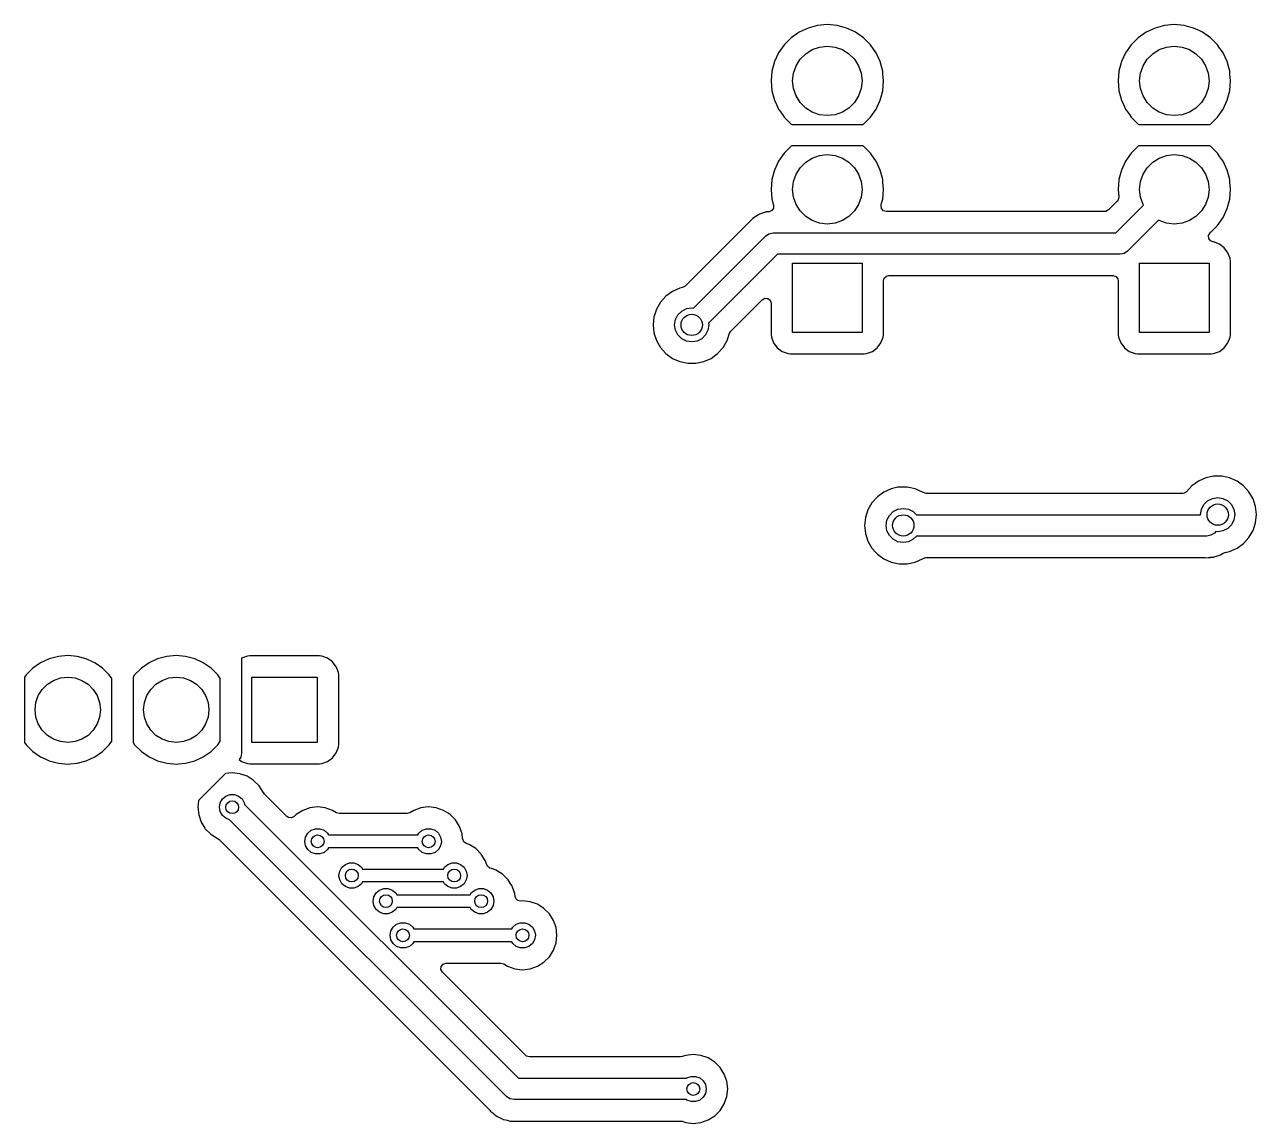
# Model space of a CAD drawing. Extents: x 3.96 to 7.44, y -5.28 to -1.66.
# Drawn here: x 5.73 to 6.866, y -4.551 to -3.538 of the extents above; entities that cross this region are included whole.
import ezdxf

# ---------------------------------------------------------------- set-up
doc = ezdxf.new("R2010")
doc.units = 0
doc.header["$MEASUREMENT"] = 0
doc.layers.add('BLACK', color=7, linetype='CONTINUOUS')

msp = doc.modelspace()

# ---------------------------------------------------------------- linework, layer by layer
at = {"layer": 'BLACK', "linetype": 'CONTINUOUS'}
for p, q in [((6.45225, -3.54123), (6.44405, -3.54505)), ((6.46099, -3.53889), (6.45225, -3.54123)), ((6.45225, -3.54123), (6.45225, -3.54123)), ((6.47, -3.5381), (6.46099, -3.53889)), ((6.46099, -3.53889), (6.46099, -3.53889)), ((6.47901, -3.53889), (6.47, -3.5381)), ((6.47, -3.5381), (6.47, -3.5381)), ((6.48775, -3.54123), (6.47901, -3.53889)), ((6.47901, -3.53889), (6.47901, -3.53889)), ((6.47901, -3.53889), (6.47901, -3.53889)), ((6.47901, -3.53889), (6.47901, -3.53889)), ((6.47901, -3.53889), (6.47901, -3.53889)), ((6.49342, -3.54387), (6.48775, -3.54123)), ((6.48775, -3.54123), (6.48775, -3.54123)), ((6.48775, -3.54123), (6.48775, -3.54123)), ((6.77225, -3.54123), (6.76405, -3.54505)), ((6.78099, -3.53889), (6.77225, -3.54123)), ((6.77225, -3.54123), (6.77225, -3.54123)), ((6.79, -3.5381), (6.78099, -3.53889)), ((6.78099, -3.53889), (6.78099, -3.53889)), ((6.79901, -3.53889), (6.79, -3.5381)), ((6.79, -3.5381), (6.79, -3.5381)), ((6.80775, -3.54123), (6.79901, -3.53889)), ((6.79901, -3.53889), (6.79901, -3.53889)), ((6.79901, -3.53889), (6.79901, -3.53889)), ((6.79901, -3.53889), (6.79901, -3.53889)), ((6.79901, -3.53889), (6.79901, -3.53889)), ((6.81342, -3.54387), (6.80775, -3.54123)), ((6.80775, -3.54123), (6.80775, -3.54123)), ((6.80775, -3.54123), (6.80775, -3.54123)), ((6.43664, -3.55024), (6.43024, -3.55664)), ((6.44405, -3.54505), (6.43664, -3.55024)), ((6.43664, -3.55024), (6.43664, -3.55024)), ((6.44405, -3.54505), (6.44405, -3.54505)), ((6.49595, -3.54505), (6.49342, -3.54387)), ((6.50336, -3.55024), (6.49595, -3.54505)), ((6.49595, -3.54505), (6.49595, -3.54505)), ((6.50976, -3.55664), (6.50336, -3.55024)), ((6.75664, -3.55024), (6.75024, -3.55664)), ((6.76405, -3.54505), (6.75664, -3.55024)), ((6.75664, -3.55024), (6.75664, -3.55024)), ((6.76405, -3.54505), (6.76405, -3.54505)), ((6.81595, -3.54505), (6.81342, -3.54387)), ((6.82336, -3.55024), (6.81595, -3.54505)), ((6.81595, -3.54505), (6.81595, -3.54505)), ((6.82976, -3.55664), (6.82336, -3.55024)), ((6.42505, -3.56405), (6.42123, -3.57225)), ((6.43024, -3.55664), (6.42505, -3.56405)), ((6.42505, -3.56405), (6.42505, -3.56405)), ((6.43024, -3.55664), (6.43024, -3.55664)), ((6.44498, -3.57005), (6.45005, -3.56498)), ((6.45005, -3.56498), (6.45612, -3.56117)), ((6.45612, -3.56117), (6.46288, -3.5588)), ((6.46288, -3.5588), (6.47, -3.558)), ((6.47, -3.558), (6.47712, -3.5588)), ((6.47712, -3.5588), (6.48388, -3.56117)), ((6.48388, -3.56117), (6.48995, -3.56498)), ((6.48995, -3.56498), (6.49502, -3.57005)), ((6.51263, -3.56073), (6.50976, -3.55664)), ((6.50976, -3.55664), (6.50976, -3.55664)), ((6.51495, -3.56405), (6.51263, -3.56073)), ((6.51877, -3.57225), (6.51495, -3.56405)), ((6.74505, -3.56405), (6.74123, -3.57225)), ((6.75024, -3.55664), (6.74505, -3.56405)), ((6.74505, -3.56405), (6.74505, -3.56405)), ((6.75024, -3.55664), (6.75024, -3.55664)), ((6.76498, -3.57005), (6.77005, -3.56498)), ((6.77005, -3.56498), (6.77612, -3.56117)), ((6.77612, -3.56117), (6.78288, -3.5588)), ((6.78288, -3.5588), (6.79, -3.558)), ((6.79, -3.558), (6.79712, -3.5588)), ((6.79712, -3.5588), (6.80388, -3.56117)), ((6.80388, -3.56117), (6.80995, -3.56498)), ((6.80995, -3.56498), (6.81502, -3.57005)), ((6.83211, -3.56), (6.82976, -3.55664)), ((6.82976, -3.55664), (6.82976, -3.55664)), ((6.83263, -3.56073), (6.83211, -3.56)), ((6.83495, -3.56405), (6.83263, -3.56073)), ((6.83877, -3.57225), (6.83495, -3.56405)), ((6.42123, -3.57225), (6.41889, -3.58099)), ((6.42123, -3.57225), (6.42123, -3.57225)), ((6.4388, -3.58288), (6.44117, -3.57612)), ((6.44117, -3.57612), (6.44498, -3.57005)), ((6.49502, -3.57005), (6.49883, -3.57612)), ((6.49883, -3.57612), (6.5012, -3.58288)), ((6.52111, -3.58099), (6.51877, -3.57225)), ((6.74123, -3.57225), (6.73889, -3.58099)), ((6.74123, -3.57225), (6.74123, -3.57225)), ((6.7588, -3.58288), (6.76117, -3.57612)), ((6.76117, -3.57612), (6.76498, -3.57005)), ((6.81502, -3.57005), (6.81883, -3.57612)), ((6.81883, -3.57612), (6.8212, -3.58288)), ((6.84111, -3.58099), (6.83877, -3.57225)), ((6.41889, -3.58099), (6.4181, -3.59)), ((6.41889, -3.58099), (6.41889, -3.58099)), ((6.438, -3.59), (6.4388, -3.58288)), ((6.5012, -3.58288), (6.502, -3.59)), ((6.52133, -3.58342), (6.52111, -3.58099)), ((6.52189, -3.58981), (6.52133, -3.58342)), ((6.73889, -3.58099), (6.7381, -3.59)), ((6.73889, -3.58099), (6.73889, -3.58099)), ((6.758, -3.59), (6.7588, -3.58288)), ((6.8212, -3.58288), (6.822, -3.59)), ((6.84133, -3.58342), (6.84111, -3.58099)), ((6.84189, -3.58981), (6.84133, -3.58342)), ((6.4181, -3.59), (6.4181, -3.59)), ((6.4181, -3.59), (6.41889, -3.59901)), ((6.41889, -3.59901), (6.41889, -3.59901)), ((6.41889, -3.59901), (6.42123, -3.60775)), ((6.4388, -3.59712), (6.438, -3.59)), ((6.44117, -3.60388), (6.4388, -3.59712)), ((6.5012, -3.59712), (6.49883, -3.60388)), ((6.502, -3.59), (6.5012, -3.59712)), ((6.51877, -3.60775), (6.52111, -3.59901)), ((6.52111, -3.59901), (6.5219, -3.59)), ((6.5219, -3.59), (6.52189, -3.58981)), ((6.7381, -3.59), (6.7381, -3.59)), ((6.7381, -3.59), (6.73889, -3.59901)), ((6.73889, -3.59901), (6.73889, -3.59901)), ((6.73889, -3.59901), (6.74123, -3.60775)), ((6.7588, -3.59712), (6.758, -3.59)), ((6.76117, -3.60388), (6.7588, -3.59712)), ((6.8212, -3.59712), (6.81883, -3.60388)), ((6.822, -3.59), (6.8212, -3.59712)), ((6.83877, -3.60775), (6.84111, -3.59901)), ((6.84111, -3.59901), (6.8419, -3.59)), ((6.8419, -3.59), (6.84189, -3.58981)), ((6.42123, -3.60775), (6.42123, -3.60775)), ((6.42123, -3.60775), (6.42123, -3.60775)), ((6.42123, -3.60775), (6.42303, -3.61162)), ((6.42303, -3.61162), (6.42505, -3.61595)), ((6.44498, -3.60995), (6.44117, -3.60388)), ((6.45005, -3.61502), (6.44498, -3.60995)), ((6.49502, -3.60995), (6.48995, -3.61502)), ((6.49883, -3.60388), (6.49502, -3.60995)), ((6.51495, -3.61595), (6.51877, -3.60775)), ((6.74123, -3.60775), (6.74123, -3.60775)), ((6.74123, -3.60775), (6.74123, -3.60775)), ((6.74123, -3.60775), (6.74303, -3.61162)), ((6.74303, -3.61162), (6.74505, -3.61595)), ((6.76498, -3.60995), (6.76117, -3.60388)), ((6.77005, -3.61502), (6.76498, -3.60995)), ((6.81502, -3.60995), (6.80995, -3.61502)), ((6.81883, -3.60388), (6.81502, -3.60995)), ((6.83495, -3.61595), (6.83877, -3.60775)), ((6.42505, -3.61595), (6.42505, -3.61595)), ((6.42505, -3.61595), (6.42854, -3.62094)), ((6.42854, -3.62094), (6.43024, -3.62336)), ((6.45612, -3.61883), (6.45005, -3.61502)), ((6.46288, -3.6212), (6.45612, -3.61883)), ((6.47, -3.622), (6.46288, -3.6212)), ((6.47712, -3.6212), (6.47, -3.622)), ((6.48388, -3.61883), (6.47712, -3.6212)), ((6.48995, -3.61502), (6.48388, -3.61883)), ((6.50976, -3.62336), (6.51495, -3.61595)), ((6.74505, -3.61595), (6.74505, -3.61595)), ((6.74505, -3.61595), (6.74854, -3.62094)), ((6.74854, -3.62094), (6.75024, -3.62336)), ((6.77612, -3.61883), (6.77005, -3.61502)), ((6.78288, -3.6212), (6.77612, -3.61883)), ((6.79, -3.622), (6.78288, -3.6212)), ((6.79712, -3.6212), (6.79, -3.622)), ((6.80388, -3.61883), (6.79712, -3.6212)), ((6.80995, -3.61502), (6.80388, -3.61883)), ((6.82976, -3.62336), (6.83495, -3.61595)), ((6.43024, -3.62336), (6.43664, -3.62976)), ((6.43664, -3.62976), (6.43721, -3.63016)), ((6.43721, -3.63016), (6.50279, -3.63016)), ((6.50279, -3.63016), (6.50336, -3.62976)), ((6.50336, -3.62976), (6.50976, -3.62336)), ((6.75024, -3.62336), (6.75664, -3.62976)), ((6.75664, -3.62976), (6.75721, -3.63016)), ((6.75721, -3.63016), (6.82279, -3.63016)), ((6.82279, -3.63016), (6.82336, -3.62976)), ((6.82336, -3.62976), (6.82976, -3.62336)), ((6.43024, -3.65664), (6.42505, -3.66405)), ((6.43664, -3.65024), (6.43024, -3.65664)), ((6.43024, -3.65664), (6.43024, -3.65664)), ((6.43721, -3.64984), (6.43664, -3.65024)), ((6.43664, -3.65024), (6.43664, -3.65024)), ((6.50279, -3.64984), (6.43721, -3.64984)), ((6.50336, -3.65024), (6.50279, -3.64984)), ((6.50976, -3.65664), (6.50336, -3.65024)), ((6.51376, -3.66235), (6.50976, -3.65664)), ((6.50976, -3.65664), (6.50976, -3.65664)), ((6.75024, -3.65664), (6.74505, -3.66405)), ((6.75664, -3.65024), (6.75024, -3.65664)), ((6.75024, -3.65664), (6.75024, -3.65664)), ((6.75721, -3.64984), (6.75664, -3.65024)), ((6.75664, -3.65024), (6.75664, -3.65024)), ((6.82279, -3.64984), (6.75721, -3.64984)), ((6.82336, -3.65024), (6.82279, -3.64984)), ((6.82976, -3.65664), (6.82336, -3.65024)), ((6.83211, -3.66), (6.82976, -3.65664)), ((6.82976, -3.65664), (6.82976, -3.65664)), ((6.42505, -3.66405), (6.42123, -3.67225)), ((6.42505, -3.66405), (6.42505, -3.66405)), ((6.44498, -3.67005), (6.45005, -3.66498)), ((6.45005, -3.66498), (6.45612, -3.66117)), ((6.45612, -3.66117), (6.46288, -3.6588)), ((6.46288, -3.6588), (6.47, -3.658)), ((6.47, -3.658), (6.47712, -3.6588)), ((6.47712, -3.6588), (6.48388, -3.66117)), ((6.48388, -3.66117), (6.48995, -3.66498)), ((6.48995, -3.66498), (6.49502, -3.67005)), ((6.51495, -3.66405), (6.51376, -3.66235)), ((6.51877, -3.67225), (6.51495, -3.66405)), ((6.74505, -3.66405), (6.74123, -3.67225)), ((6.74505, -3.66405), (6.74505, -3.66405)), ((6.76498, -3.67005), (6.77005, -3.66498)), ((6.77005, -3.66498), (6.77612, -3.66117)), ((6.77612, -3.66117), (6.78288, -3.6588)), ((6.78288, -3.6588), (6.79, -3.658)), ((6.79, -3.658), (6.79712, -3.6588)), ((6.79712, -3.6588), (6.80388, -3.66117)), ((6.80388, -3.66117), (6.80995, -3.66498)), ((6.80995, -3.66498), (6.81502, -3.67005)), ((6.83376, -3.66235), (6.83211, -3.66)), ((6.83495, -3.66405), (6.83376, -3.66235)), ((6.83877, -3.67225), (6.83495, -3.66405)), ((6.42123, -3.67225), (6.41889, -3.68099)), ((6.42123, -3.67225), (6.42123, -3.67225)), ((6.4388, -3.68288), (6.44117, -3.67612)), ((6.44117, -3.67612), (6.44498, -3.67005)), ((6.49502, -3.67005), (6.49883, -3.67612)), ((6.49883, -3.67612), (6.5012, -3.68288)), ((6.52111, -3.68099), (6.51877, -3.67225)), ((6.74123, -3.67225), (6.73889, -3.68099)), ((6.74123, -3.67225), (6.74123, -3.67225)), ((6.7588, -3.68288), (6.76117, -3.67612)), ((6.76117, -3.67612), (6.76498, -3.67005)), ((6.81502, -3.67005), (6.81883, -3.67612)), ((6.81883, -3.67612), (6.8212, -3.68288)), ((6.84111, -3.68099), (6.83877, -3.67225)), ((6.41889, -3.68099), (6.4181, -3.69)), ((6.4181, -3.69), (6.4181, -3.69)), ((6.4181, -3.69), (6.41889, -3.69901)), ((6.41889, -3.68099), (6.41889, -3.68099)), ((6.438, -3.69), (6.4388, -3.68288)), ((6.4388, -3.69712), (6.438, -3.69)), ((6.5012, -3.68288), (6.502, -3.69)), ((6.502, -3.69), (6.5012, -3.69712)), ((6.52133, -3.68342), (6.52111, -3.68099)), ((6.52111, -3.69901), (6.5219, -3.69)), ((6.52189, -3.68981), (6.52133, -3.68342)), ((6.5219, -3.69), (6.52189, -3.68981)), ((6.73889, -3.68099), (6.7381, -3.69)), ((6.7381, -3.69), (6.7381, -3.69)), ((6.7381, -3.69), (6.73871, -3.69703)), ((6.73889, -3.68099), (6.73889, -3.68099)), ((6.758, -3.69), (6.7588, -3.68288)), ((6.7588, -3.69712), (6.758, -3.69)), ((6.8212, -3.68288), (6.822, -3.69)), ((6.822, -3.69), (6.8212, -3.69712)), ((6.84133, -3.68342), (6.84111, -3.68099)), ((6.84111, -3.69901), (6.8419, -3.69)), ((6.84189, -3.68981), (6.84133, -3.68342)), ((6.8419, -3.69), (6.84189, -3.68981)), ((6.41889, -3.69901), (6.41889, -3.69901)), ((6.41889, -3.69901), (6.42037, -3.70456)), ((6.44117, -3.70388), (6.4388, -3.69712)), ((6.5012, -3.69712), (6.49883, -3.70388)), ((6.5201, -3.7028), (6.52111, -3.69901)), ((6.7373, -3.70091), (6.72919, -3.70902)), ((6.73817, -3.69973), (6.7373, -3.70091)), ((6.73871, -3.69703), (6.73817, -3.69973)), ((6.76117, -3.70388), (6.7588, -3.69712)), ((6.8212, -3.69712), (6.81883, -3.70388)), ((6.83877, -3.70775), (6.84111, -3.69901)), ((6.40665, -3.71342), (6.40412, -3.71508)), ((6.4069, -3.71329), (6.40665, -3.71342)), ((6.40717, -3.71316), (6.4069, -3.71329)), ((6.4069, -3.71329), (6.4069, -3.71329)), ((6.40743, -3.71304), (6.40717, -3.71316)), ((6.40717, -3.71316), (6.40717, -3.71316)), ((6.4103, -3.71209), (6.40743, -3.71304)), ((6.41314, -3.71105), (6.4103, -3.71209)), ((6.41342, -3.71099), (6.41314, -3.71105)), ((6.41371, -3.71092), (6.41342, -3.71099)), ((6.41342, -3.71099), (6.41342, -3.71099)), ((6.41398, -3.71087), (6.41371, -3.71092)), ((6.41371, -3.71092), (6.41371, -3.71092)), ((6.41608, -3.71068), (6.41398, -3.71087)), ((6.41624, -3.71067), (6.41608, -3.71068)), ((6.41876, -3.70958), (6.41624, -3.71067)), ((6.42031, -3.70731), (6.41876, -3.70958)), ((6.42037, -3.70456), (6.42031, -3.70731)), ((6.44498, -3.70995), (6.44117, -3.70388)), ((6.45005, -3.71502), (6.44498, -3.70995)), ((6.49502, -3.70995), (6.48995, -3.71502)), ((6.49883, -3.70388), (6.49502, -3.70995)), ((6.51958, -3.70488), (6.5197, -3.70431)), ((6.51997, -3.7076), (6.51958, -3.70488)), ((6.5197, -3.70431), (6.5201, -3.7028)), ((6.52177, -3.70968), (6.51997, -3.7076)), ((6.52441, -3.71045), (6.52177, -3.70968)), ((6.72574, -3.71045), (6.52441, -3.71045)), ((6.72678, -3.71034), (6.72574, -3.71045)), ((6.72919, -3.70902), (6.72678, -3.71034)), ((6.73592, -3.73016), (6.76157, -3.70452)), ((6.76157, -3.70452), (6.76117, -3.70388)), ((6.81502, -3.70995), (6.80995, -3.71502)), ((6.81883, -3.70388), (6.81502, -3.70995)), ((6.83495, -3.71595), (6.83877, -3.70775)), ((6.3988, -3.71941), (6.33899, -3.77923)), ((6.39951, -3.71866), (6.3988, -3.71941)), ((6.40088, -3.71721), (6.39951, -3.71866)), ((6.4011, -3.71703), (6.40088, -3.71721)), ((6.40088, -3.71721), (6.40088, -3.71721)), ((6.40088, -3.71721), (6.40088, -3.71721)), ((6.40132, -3.71684), (6.40109, -3.71703)), ((6.40109, -3.71703), (6.4011, -3.71703)), ((6.40133, -3.71684), (6.40132, -3.71684)), ((6.40155, -3.71666), (6.40133, -3.71684)), ((6.40412, -3.71508), (6.40155, -3.71666)), ((6.45612, -3.71883), (6.45005, -3.71502)), ((6.46288, -3.7212), (6.45612, -3.71883)), ((6.47, -3.722), (6.46288, -3.7212)), ((6.47712, -3.7212), (6.47, -3.722)), ((6.48388, -3.71883), (6.47712, -3.7212)), ((6.48995, -3.71502), (6.48388, -3.71883)), ((6.77548, -3.71843), (6.74696, -3.74696)), ((6.77612, -3.71883), (6.77548, -3.71843)), ((6.78288, -3.7212), (6.77612, -3.71883)), ((6.79, -3.722), (6.78288, -3.7212)), ((6.79712, -3.7212), (6.79, -3.722)), ((6.80388, -3.71883), (6.79712, -3.7212)), ((6.80995, -3.71502), (6.80388, -3.71883)), ((6.82336, -3.72976), (6.82976, -3.72336)), ((6.82976, -3.72336), (6.83495, -3.71595)), ((6.34658, -3.7995), (6.41304, -3.73304)), ((6.41304, -3.73304), (6.41623, -3.73091)), ((6.41623, -3.73091), (6.42, -3.73016)), ((6.42, -3.73016), (6.42, -3.73016)), ((6.42, -3.73016), (6.73592, -3.73016)), ((6.82159, -3.73244), (6.82299, -3.73007)), ((6.82169, -3.73519), (6.82159, -3.73244)), ((6.82326, -3.73745), (6.82169, -3.73519)), ((6.82299, -3.73007), (6.82321, -3.7299)), ((6.8232, -3.7299), (6.82336, -3.72976)), ((6.82321, -3.7299), (6.8232, -3.7299)), ((6.82336, -3.72976), (6.82336, -3.72976)), ((6.74696, -3.74696), (6.74377, -3.74909)), ((6.8258, -3.7385), (6.82326, -3.73745)), ((6.82623, -3.73855), (6.8258, -3.7385)), ((6.83154, -3.74053), (6.82623, -3.73855)), ((6.83608, -3.74392), (6.83154, -3.74053)), ((6.83154, -3.74053), (6.83154, -3.74053)), ((6.83947, -3.74846), (6.83608, -3.74392)), ((6.83608, -3.74392), (6.83608, -3.74392)), ((6.42408, -3.74984), (6.3605, -3.81342)), ((6.74, -3.74984), (6.42408, -3.74984)), ((6.438, -3.822), (6.438, -3.758)), ((6.438, -3.758), (6.502, -3.758)), ((6.502, -3.758), (6.502, -3.822)), ((6.74377, -3.74909), (6.74, -3.74984)), ((6.758, -3.822), (6.758, -3.758)), ((6.758, -3.758), (6.822, -3.758)), ((6.822, -3.758), (6.822, -3.822)), ((6.84145, -3.75377), (6.83947, -3.74846)), ((6.83947, -3.74846), (6.83947, -3.74846)), ((6.83947, -3.74846), (6.83947, -3.74846)), ((6.8417, -3.75612), (6.84145, -3.75377)), ((6.8417, -3.76), (6.8417, -3.75612)), ((6.52248, -3.77179), (6.52456, -3.76999)), ((6.52456, -3.76999), (6.52659, -3.76955)), ((6.52659, -3.76955), (6.73341, -3.76955)), ((6.73341, -3.76955), (6.73605, -3.77032)), ((6.73605, -3.77032), (6.73785, -3.7724)), ((6.8417, -3.82388), (6.8417, -3.76)), ((6.33398, -3.7811), (6.32718, -3.78413)), ((6.33655, -3.78055), (6.33398, -3.7811)), ((6.33398, -3.7811), (6.33398, -3.7811)), ((6.33657, -3.78055), (6.33655, -3.78055)), ((6.33899, -3.77923), (6.33657, -3.78055)), ((6.5217, -3.77443), (6.52248, -3.77179)), ((6.5217, -3.82388), (6.5217, -3.77443)), ((6.73785, -3.7724), (6.7383, -3.77443)), ((6.7383, -3.77443), (6.7383, -3.82388)), ((6.32115, -3.78851), (6.31616, -3.79405)), ((6.32718, -3.78413), (6.32115, -3.78851)), ((6.32718, -3.78413), (6.32718, -3.78413)), ((6.38094, -3.82085), (6.40996, -3.79182)), ((6.40996, -3.79182), (6.41238, -3.79051)), ((6.41238, -3.79051), (6.41512, -3.7907)), ((6.41512, -3.7907), (6.41732, -3.79235)), ((6.41732, -3.79235), (6.41828, -3.79493)), ((6.31243, -3.8005), (6.3103, -3.80706)), ((6.31616, -3.79405), (6.31243, -3.8005)), ((6.31243, -3.8005), (6.31243, -3.8005)), ((6.33226, -3.80574), (6.33574, -3.80226)), ((6.33574, -3.80226), (6.34013, -3.80002)), ((6.34013, -3.80002), (6.345, -3.79925)), ((6.345, -3.79925), (6.34658, -3.7995)), ((6.41828, -3.79493), (6.4183, -3.79528)), ((6.4183, -3.79528), (6.4183, -3.82388)), ((6.31013, -3.80759), (6.30935, -3.815)), ((6.30935, -3.815), (6.31013, -3.82241)), ((6.3103, -3.80706), (6.31013, -3.80759)), ((6.32925, -3.815), (6.33002, -3.81013)), ((6.33002, -3.81987), (6.32925, -3.815)), ((6.33002, -3.81013), (6.33226, -3.80574)), ((6.36075, -3.815), (6.35998, -3.81987)), ((6.3605, -3.81342), (6.36075, -3.815)), ((6.31013, -3.82241), (6.31013, -3.82241)), ((6.31013, -3.82241), (6.31243, -3.8295)), ((6.33226, -3.82426), (6.33002, -3.81987)), ((6.33574, -3.82774), (6.33226, -3.82426)), ((6.35774, -3.82426), (6.35426, -3.82774)), ((6.35998, -3.81987), (6.35774, -3.82426)), ((6.37757, -3.8295), (6.37974, -3.82279)), ((6.37974, -3.82279), (6.38094, -3.82085)), ((6.4183, -3.82388), (6.4183, -3.82388)), ((6.4183, -3.82388), (6.41855, -3.82623)), ((6.41855, -3.82623), (6.42053, -3.83154)), ((6.502, -3.822), (6.438, -3.822)), ((6.51947, -3.83154), (6.52145, -3.82623)), ((6.52145, -3.82623), (6.5217, -3.82388)), ((6.7383, -3.82388), (6.7383, -3.82388)), ((6.7383, -3.82388), (6.73855, -3.82623)), ((6.73855, -3.82623), (6.74053, -3.83154)), ((6.822, -3.822), (6.758, -3.822)), ((6.83947, -3.83154), (6.84145, -3.82623)), ((6.84145, -3.82623), (6.8417, -3.82388)), ((6.31243, -3.8295), (6.31243, -3.8295)), ((6.31243, -3.8295), (6.31616, -3.83595)), ((6.31616, -3.83595), (6.32079, -3.84109)), ((6.34013, -3.82998), (6.33574, -3.82774)), ((6.345, -3.83075), (6.34013, -3.82998)), ((6.34987, -3.82998), (6.345, -3.83075)), ((6.35426, -3.82774), (6.34987, -3.82998)), ((6.36885, -3.84149), (6.37384, -3.83595)), ((6.37384, -3.83595), (6.37757, -3.8295)), ((6.42053, -3.83154), (6.42053, -3.83154)), ((6.42053, -3.83154), (6.42392, -3.83608)), ((6.42392, -3.83608), (6.42392, -3.83608)), ((6.42392, -3.83608), (6.42846, -3.83947)), ((6.51154, -3.83947), (6.51608, -3.83608)), ((6.51608, -3.83608), (6.51947, -3.83154)), ((6.74053, -3.83154), (6.74053, -3.83154)), ((6.74053, -3.83154), (6.74392, -3.83608)), ((6.74392, -3.83608), (6.74392, -3.83608)), ((6.74392, -3.83608), (6.74846, -3.83947)), ((6.83154, -3.83947), (6.83608, -3.83608)), ((6.83608, -3.83608), (6.83947, -3.83154)), ((6.32079, -3.84109), (6.32115, -3.84149)), ((6.32115, -3.84149), (6.32718, -3.84587)), ((6.32718, -3.84587), (6.32718, -3.84587)), ((6.32718, -3.84587), (6.33398, -3.8489)), ((6.33398, -3.8489), (6.33398, -3.8489)), ((6.33398, -3.8489), (6.34127, -3.85045)), ((6.34873, -3.85045), (6.35602, -3.8489)), ((6.35602, -3.8489), (6.36282, -3.84587)), ((6.36282, -3.84587), (6.36885, -3.84149)), ((6.42846, -3.83947), (6.42846, -3.83947)), ((6.42846, -3.83947), (6.43377, -3.84145)), ((6.43377, -3.84145), (6.43377, -3.84145)), ((6.43377, -3.84145), (6.43404, -3.84148)), ((6.43404, -3.84148), (6.43612, -3.8417)), ((6.43612, -3.8417), (6.50388, -3.8417)), ((6.50388, -3.8417), (6.50623, -3.84145)), ((6.50623, -3.84145), (6.51154, -3.83947)), ((6.74846, -3.83947), (6.74846, -3.83947)), ((6.74846, -3.83947), (6.75377, -3.84145)), ((6.75377, -3.84145), (6.75377, -3.84145)), ((6.75377, -3.84145), (6.75404, -3.84148)), ((6.75404, -3.84148), (6.75612, -3.8417)), ((6.75612, -3.8417), (6.82388, -3.8417)), ((6.82388, -3.8417), (6.82623, -3.84145)), ((6.82623, -3.84145), (6.83154, -3.83947)), ((6.34127, -3.85045), (6.34127, -3.85045)), ((6.34127, -3.85045), (6.34873, -3.85045)), ((6.34873, -3.85045), (6.34873, -3.85045)), ((6.80615, -3.96351), (6.80135, -3.96884)), ((6.81218, -3.95913), (6.80615, -3.96351)), ((6.81898, -3.9561), (6.81218, -3.95913)), ((6.81218, -3.95913), (6.81218, -3.95913)), ((6.825, -3.95482), (6.81898, -3.9561)), ((6.81898, -3.9561), (6.81898, -3.9561)), ((6.82627, -3.95455), (6.825, -3.95482)), ((6.83373, -3.95455), (6.82627, -3.95455)), ((6.83528, -3.95488), (6.83373, -3.95455)), ((6.84102, -3.9561), (6.83528, -3.95488)), ((6.84782, -3.95913), (6.84102, -3.9561)), ((6.84102, -3.9561), (6.84102, -3.9561)), ((6.85385, -3.96351), (6.84782, -3.95913)), ((6.84782, -3.95913), (6.84782, -3.95913)), ((6.85884, -3.96905), (6.85385, -3.96351)), ((6.85385, -3.96351), (6.85385, -3.96351)), ((6.51615, -3.97351), (6.51116, -3.97905)), ((6.52218, -3.96913), (6.51615, -3.97351)), ((6.52898, -3.9661), (6.52218, -3.96913)), ((6.52218, -3.96913), (6.52218, -3.96913)), ((6.535, -3.96482), (6.52898, -3.9661)), ((6.52898, -3.9661), (6.52898, -3.9661)), ((6.53627, -3.96455), (6.535, -3.96482)), ((6.54373, -3.96455), (6.53627, -3.96455)), ((6.54528, -3.96488), (6.54373, -3.96455)), ((6.55102, -3.9661), (6.54528, -3.96488)), ((6.55782, -3.96913), (6.55102, -3.9661)), ((6.55102, -3.9661), (6.55102, -3.9661)), ((6.55836, -3.96952), (6.55782, -3.96913)), ((6.55782, -3.96913), (6.55782, -3.96913)), ((6.55859, -3.96968), (6.55836, -3.96952)), ((6.56123, -3.97045), (6.55859, -3.96968)), ((6.79772, -3.97045), (6.56123, -3.97045)), ((6.79901, -3.97028), (6.79772, -3.97045)), ((6.80135, -3.96884), (6.79901, -3.97028)), ((6.82074, -3.97726), (6.82513, -3.97502)), ((6.82513, -3.97502), (6.83, -3.97425)), ((6.83, -3.97425), (6.83487, -3.97502)), ((6.83487, -3.97502), (6.83926, -3.97726)), ((6.86257, -3.9755), (6.85884, -3.96905)), ((6.50743, -3.9855), (6.50513, -3.99259)), ((6.51116, -3.97905), (6.50743, -3.9855)), ((6.50743, -3.9855), (6.50743, -3.9855)), ((6.53074, -3.98726), (6.53513, -3.98502)), ((6.53513, -3.98502), (6.54, -3.98425)), ((6.54, -3.98425), (6.54487, -3.98502)), ((6.54487, -3.98502), (6.54926, -3.98726)), ((6.81425, -3.99), (6.81502, -3.98513)), ((6.81502, -3.98513), (6.81726, -3.98074)), ((6.81726, -3.98074), (6.82074, -3.97726)), ((6.83926, -3.97726), (6.84274, -3.98074)), ((6.84274, -3.98074), (6.84498, -3.98513)), ((6.84498, -3.98513), (6.84575, -3.99)), ((6.86487, -3.98259), (6.86257, -3.9755)), ((6.86565, -3.99), (6.86487, -3.98259)), ((6.50513, -3.99259), (6.50435, -4)), ((6.50513, -3.99259), (6.50513, -3.99259)), ((6.52425, -4), (6.52502, -3.99513)), ((6.52502, -3.99513), (6.52726, -3.99074)), ((6.52726, -3.99074), (6.53074, -3.98726)), ((6.54926, -3.98726), (6.55215, -3.99016)), ((6.55215, -3.99016), (6.81428, -3.99016)), ((6.81428, -3.99016), (6.81425, -3.99)), ((6.84498, -3.99487), (6.84274, -3.99926)), ((6.84575, -3.99), (6.84498, -3.99487)), ((6.86257, -4.0045), (6.86487, -3.99741)), ((6.86487, -3.99741), (6.86565, -3.99)), ((6.50435, -4), (6.50513, -4.00741)), ((6.50513, -4.00741), (6.50513, -4.00741)), ((6.50513, -4.00741), (6.50743, -4.0145)), ((6.52502, -4.00487), (6.52425, -4)), ((6.52726, -4.00926), (6.52502, -4.00487)), ((6.53074, -4.01274), (6.52726, -4.00926)), ((6.82377, -4.00909), (6.82, -4.00984)), ((6.82696, -4.00696), (6.82377, -4.00909)), ((6.82842, -4.0055), (6.82696, -4.00696)), ((6.83, -4.00575), (6.82842, -4.0055)), ((6.83487, -4.00498), (6.83, -4.00575)), ((6.83926, -4.00274), (6.83487, -4.00498)), ((6.84274, -3.99926), (6.83926, -4.00274)), ((6.85884, -4.01095), (6.86257, -4.0045)), ((6.50743, -4.0145), (6.50743, -4.0145)), ((6.50743, -4.0145), (6.51116, -4.02095)), ((6.53513, -4.01498), (6.53074, -4.01274)), ((6.54, -4.01575), (6.53513, -4.01498)), ((6.54487, -4.01498), (6.54, -4.01575)), ((6.54926, -4.01274), (6.54487, -4.01498)), ((6.55215, -4.00984), (6.54926, -4.01274)), ((6.82, -4.00984), (6.55215, -4.00984)), ((6.84782, -4.02087), (6.85385, -4.01649)), ((6.85385, -4.01649), (6.85884, -4.01095)), ((6.51116, -4.02095), (6.51483, -4.02503)), ((6.51483, -4.02503), (6.51615, -4.02649)), ((6.51615, -4.02649), (6.52218, -4.03087)), ((6.52218, -4.03087), (6.52218, -4.03087)), ((6.52218, -4.03087), (6.52898, -4.0339)), ((6.55102, -4.0339), (6.55782, -4.03087)), ((6.55782, -4.03087), (6.5579, -4.03081)), ((6.5579, -4.03081), (6.55836, -4.03048)), ((6.55836, -4.03048), (6.56096, -4.02956)), ((6.56096, -4.02956), (6.56123, -4.02955)), ((6.56123, -4.02955), (6.81749, -4.02955)), ((6.81749, -4.02955), (6.8182, -4.0296)), ((6.8182, -4.0296), (6.81913, -4.02974)), ((6.81913, -4.02974), (6.82118, -4.02956)), ((6.82118, -4.02956), (6.8214, -4.02955)), ((6.8214, -4.02955), (6.82172, -4.02955)), ((6.82172, -4.02955), (6.82218, -4.02949)), ((6.82172, -4.02955), (6.82172, -4.02955)), ((6.82218, -4.02949), (6.823, -4.0294)), ((6.823, -4.0294), (6.82351, -4.02935)), ((6.82351, -4.02935), (6.82602, -4.02913)), ((6.82602, -4.02913), (6.82629, -4.02908)), ((6.82602, -4.02913), (6.82602, -4.02913)), ((6.82629, -4.02908), (6.82658, -4.02901)), ((6.82629, -4.02908), (6.82629, -4.02908)), ((6.82658, -4.02901), (6.82686, -4.02895)), ((6.82658, -4.02901), (6.82658, -4.02901)), ((6.82686, -4.02895), (6.8297, -4.02791)), ((6.82686, -4.02895), (6.82686, -4.02895)), ((6.8297, -4.02791), (6.83257, -4.02696)), ((6.83257, -4.02696), (6.83283, -4.02684)), ((6.83257, -4.02696), (6.83257, -4.02696)), ((6.83283, -4.02684), (6.8331, -4.02671)), ((6.83283, -4.02684), (6.83283, -4.02684)), ((6.8331, -4.02671), (6.83335, -4.02658)), ((6.8331, -4.02671), (6.8331, -4.02671)), ((6.83335, -4.02658), (6.83495, -4.02554)), ((6.83335, -4.02658), (6.83335, -4.02658)), ((6.83495, -4.02554), (6.83661, -4.02484)), ((6.83661, -4.02484), (6.84102, -4.0239)), ((6.84102, -4.0239), (6.84782, -4.02087)), ((6.52898, -4.0339), (6.52898, -4.0339)), ((6.52898, -4.0339), (6.53627, -4.03545)), ((6.53627, -4.03545), (6.53627, -4.03545)), ((6.53627, -4.03545), (6.54373, -4.03545)), ((6.54373, -4.03545), (6.55102, -4.0339)), ((6.54373, -4.03545), (6.54373, -4.03545)), ((5.76092, -4.12075), (5.7525, -4.123)), ((5.76961, -4.11999), (5.76092, -4.12075)), ((5.76092, -4.12075), (5.76092, -4.12075)), ((5.77829, -4.12075), (5.76961, -4.11999)), ((5.76961, -4.11999), (5.76961, -4.11999)), ((5.78671, -4.123), (5.77829, -4.12075)), ((5.77829, -4.12075), (5.77829, -4.12075)), ((5.86092, -4.12075), (5.8525, -4.123)), ((5.86961, -4.11999), (5.86092, -4.12075)), ((5.86092, -4.12075), (5.86092, -4.12075)), ((5.87829, -4.12075), (5.86961, -4.11999)), ((5.86961, -4.11999), (5.86961, -4.11999)), ((5.88671, -4.123), (5.87829, -4.12075)), ((5.87829, -4.12075), (5.87829, -4.12075)), ((5.92995, -4.12241), (5.92984, -4.12249)), ((5.92984, -4.12249), (5.92984, -4.21)), ((5.93526, -4.12043), (5.92995, -4.12241)), ((5.92995, -4.12241), (5.92995, -4.12241)), ((5.9376, -4.12018), (5.93526, -4.12043)), ((6.00161, -4.12018), (5.9376, -4.12018)), ((5.9376, -4.12018), (5.9376, -4.12018)), ((6.00396, -4.12043), (6.00161, -4.12018)), ((6.00161, -4.12018), (6.00161, -4.12018)), ((6.00161, -4.12018), (6.00161, -4.12018)), ((6.00161, -4.12018), (6.00161, -4.12018)), ((6.00926, -4.12241), (6.00396, -4.12043)), ((6.00396, -4.12043), (6.00396, -4.12043)), ((6.00927, -4.12241), (6.00926, -4.12241)), ((6.0138, -4.12581), (6.00927, -4.12241)), ((5.73746, -4.13169), (5.73129, -4.13785)), ((5.7446, -4.12669), (5.73746, -4.13169)), ((5.7525, -4.123), (5.7446, -4.12669)), ((5.7446, -4.12669), (5.7446, -4.12669)), ((5.7525, -4.123), (5.7525, -4.123)), ((5.79316, -4.12601), (5.78671, -4.123)), ((5.78671, -4.123), (5.78671, -4.123)), ((5.79461, -4.12669), (5.79316, -4.12601)), ((5.80175, -4.13169), (5.79461, -4.12669)), ((5.80792, -4.13785), (5.80175, -4.13169)), ((5.83746, -4.13169), (5.83129, -4.13785)), ((5.8446, -4.12669), (5.83746, -4.13169)), ((5.8525, -4.123), (5.8446, -4.12669)), ((5.8446, -4.12669), (5.8446, -4.12669)), ((5.8525, -4.123), (5.8525, -4.123)), ((5.89316, -4.12601), (5.88671, -4.123)), ((5.88671, -4.123), (5.88671, -4.123)), ((5.89461, -4.12669), (5.89316, -4.12601)), ((5.90175, -4.13169), (5.89461, -4.12669)), ((5.90792, -4.13785), (5.90175, -4.13169)), ((6.0172, -4.13034), (6.0138, -4.12581)), ((6.0138, -4.12581), (6.0138, -4.12581)), ((6.0177, -4.13169), (6.0172, -4.13034)), ((6.0172, -4.13034), (6.0172, -4.13034)), ((6.01918, -4.13565), (6.0177, -4.13169)), ((5.73129, -4.13785), (5.72984, -4.13993)), ((5.72984, -4.13993), (5.72984, -4.20007)), ((5.75083, -4.14645), (5.75654, -4.14286)), ((5.75654, -4.14286), (5.7629, -4.14064)), ((5.7629, -4.14064), (5.76961, -4.13988)), ((5.76961, -4.13988), (5.77631, -4.14064)), ((5.77631, -4.14064), (5.78267, -4.14286)), ((5.78267, -4.14286), (5.78838, -4.14645)), ((5.81016, -4.14105), (5.80792, -4.13785)), ((5.81016, -4.19895), (5.81016, -4.14105)), ((5.83129, -4.13785), (5.82984, -4.13993)), ((5.82984, -4.13993), (5.82984, -4.20007)), ((5.85083, -4.14645), (5.85654, -4.14286)), ((5.85654, -4.14286), (5.8629, -4.14064)), ((5.8629, -4.14064), (5.86961, -4.13988)), ((5.86961, -4.13988), (5.87631, -4.14064)), ((5.87631, -4.14064), (5.88267, -4.14286)), ((5.88267, -4.14286), (5.88838, -4.14645)), ((5.91016, -4.14105), (5.90792, -4.13785)), ((5.90792, -4.13785), (5.90792, -4.13785)), ((5.90792, -4.13785), (5.90792, -4.13785)), ((5.91016, -4.19895), (5.91016, -4.14105)), ((5.93949, -4.20012), (5.93949, -4.13988)), ((5.93949, -4.13988), (5.99972, -4.13988)), ((5.99972, -4.13988), (5.99972, -4.20012)), ((6.01943, -4.138), (6.01918, -4.13565)), ((6.01943, -4.202), (6.01943, -4.138)), ((5.74024, -4.1633), (5.74247, -4.15693)), ((5.74247, -4.15693), (5.74606, -4.15122)), ((5.74606, -4.15122), (5.75083, -4.14645)), ((5.78838, -4.14645), (5.79315, -4.15122)), ((5.79315, -4.15122), (5.79674, -4.15693)), ((5.79674, -4.15693), (5.79897, -4.1633)), ((5.84024, -4.1633), (5.84247, -4.15693)), ((5.84247, -4.15693), (5.84606, -4.15122)), ((5.84606, -4.15122), (5.85083, -4.14645)), ((5.88838, -4.14645), (5.89315, -4.15122)), ((5.89315, -4.15122), (5.89674, -4.15693)), ((5.89674, -4.15693), (5.89897, -4.1633)), ((5.73949, -4.17), (5.74024, -4.1633)), ((5.79897, -4.1633), (5.79972, -4.17)), ((5.83949, -4.17), (5.84024, -4.1633)), ((5.89897, -4.1633), (5.89972, -4.17)), ((5.74024, -4.1767), (5.73949, -4.17)), ((5.74247, -4.18307), (5.74024, -4.1767)), ((5.79897, -4.1767), (5.79674, -4.18307)), ((5.79972, -4.17), (5.79897, -4.1767)), ((5.84024, -4.1767), (5.83949, -4.17)), ((5.84247, -4.18307), (5.84024, -4.1767)), ((5.89897, -4.1767), (5.89674, -4.18307)), ((5.89972, -4.17), (5.89897, -4.1767)), ((5.74606, -4.18878), (5.74247, -4.18307)), ((5.75083, -4.19355), (5.74606, -4.18878)), ((5.79315, -4.18878), (5.78838, -4.19355)), ((5.79674, -4.18307), (5.79315, -4.18878)), ((5.84606, -4.18878), (5.84247, -4.18307)), ((5.85083, -4.19355), (5.84606, -4.18878)), ((5.89315, -4.18878), (5.88838, -4.19355)), ((5.89674, -4.18307), (5.89315, -4.18878)), ((5.72984, -4.20007), (5.73129, -4.20215)), ((5.73129, -4.20215), (5.73746, -4.20831)), ((5.75654, -4.19714), (5.75083, -4.19355)), ((5.7629, -4.19936), (5.75654, -4.19714)), ((5.76961, -4.20012), (5.7629, -4.19936)), ((5.77631, -4.19936), (5.76961, -4.20012)), ((5.78267, -4.19714), (5.77631, -4.19936)), ((5.78838, -4.19355), (5.78267, -4.19714)), ((5.80175, -4.20831), (5.80792, -4.20215)), ((5.80792, -4.20215), (5.81016, -4.19895)), ((5.82984, -4.20007), (5.83129, -4.20215)), ((5.83129, -4.20215), (5.83746, -4.20831)), ((5.85654, -4.19714), (5.85083, -4.19355)), ((5.8629, -4.19936), (5.85654, -4.19714)), ((5.86961, -4.20012), (5.8629, -4.19936)), ((5.87631, -4.19936), (5.86961, -4.20012)), ((5.88267, -4.19714), (5.87631, -4.19936)), ((5.88838, -4.19355), (5.88267, -4.19714)), ((5.90175, -4.20831), (5.90792, -4.20215)), ((5.90792, -4.20215), (5.91016, -4.19895)), ((5.99972, -4.20012), (5.93949, -4.20012)), ((6.01918, -4.20435), (6.01943, -4.202)), ((5.73746, -4.20831), (5.7446, -4.21331)), ((5.7446, -4.21331), (5.74935, -4.21553)), ((5.78671, -4.217), (5.79461, -4.21331)), ((5.79461, -4.21331), (5.80175, -4.20831)), ((5.83746, -4.20831), (5.8446, -4.21331)), ((5.8446, -4.21331), (5.84935, -4.21553)), ((5.88671, -4.217), (5.89461, -4.21331)), ((5.89461, -4.21331), (5.90175, -4.20831)), ((5.92909, -4.21377), (5.92767, -4.21589)), ((5.92984, -4.21), (5.92909, -4.21377)), ((6.0138, -4.21419), (6.0172, -4.20966)), ((6.0172, -4.20966), (6.01918, -4.20435)), ((5.74935, -4.21553), (5.7525, -4.217)), ((5.7525, -4.217), (5.7525, -4.217)), ((5.7525, -4.217), (5.7525, -4.217)), ((5.7525, -4.217), (5.76092, -4.21925)), ((5.76092, -4.21925), (5.76712, -4.2198)), ((5.76712, -4.2198), (5.76961, -4.22001)), ((5.76961, -4.22001), (5.77178, -4.21982)), ((5.76961, -4.22001), (5.76961, -4.22001)), ((5.76961, -4.22001), (5.76961, -4.22001)), ((5.77178, -4.21982), (5.77829, -4.21925)), ((5.77829, -4.21925), (5.78671, -4.217)), ((5.84935, -4.21553), (5.8525, -4.217)), ((5.8525, -4.217), (5.8525, -4.217)), ((5.8525, -4.217), (5.8525, -4.217)), ((5.8525, -4.217), (5.86092, -4.21925)), ((5.86092, -4.21925), (5.86712, -4.2198)), ((5.86712, -4.2198), (5.86961, -4.22001)), ((5.86961, -4.22001), (5.87178, -4.21982)), ((5.86961, -4.22001), (5.86961, -4.22001)), ((5.86961, -4.22001), (5.86961, -4.22001)), ((5.87178, -4.21982), (5.87829, -4.21925)), ((5.87829, -4.21925), (5.88671, -4.217)), ((5.92767, -4.21589), (5.92995, -4.21759)), ((5.92995, -4.21759), (5.92995, -4.21759)), ((5.92995, -4.21759), (5.93526, -4.21957)), ((5.93526, -4.21957), (5.93526, -4.21957)), ((5.93526, -4.21957), (5.93553, -4.2196)), ((5.93553, -4.2196), (5.9376, -4.21982)), ((5.9376, -4.21982), (6.00161, -4.21982)), ((6.00161, -4.21982), (6.00396, -4.21957)), ((6.00396, -4.21957), (6.00927, -4.21759)), ((6.00927, -4.21759), (6.0138, -4.21419)), ((5.9151, -4.22882), (5.89024, -4.25368)), ((5.92126, -4.22813), (5.9151, -4.22882)), ((5.92832, -4.22892), (5.92126, -4.22813)), ((5.92126, -4.22813), (5.92126, -4.22813)), ((5.93502, -4.23127), (5.92832, -4.22892)), ((5.92832, -4.22892), (5.92832, -4.22892)), ((5.94063, -4.2348), (5.93502, -4.23127)), ((5.94103, -4.23505), (5.94063, -4.2348)), ((5.94606, -4.24007), (5.94103, -4.23505)), ((5.94983, -4.24608), (5.94606, -4.24007)), ((5.94995, -4.24633), (5.94983, -4.24608)), ((5.94983, -4.24608), (5.94983, -4.24608)), ((5.95003, -4.24629), (5.94995, -4.24633)), ((5.95092, -4.24771), (5.95003, -4.24629)), ((5.97153, -4.26833), (5.95092, -4.24771)), ((5.89024, -4.25368), (5.88954, -4.25984)), ((5.90945, -4.25984), (5.91016, -4.2558)), ((5.91016, -4.2558), (5.91221, -4.25225)), ((5.91221, -4.25225), (5.91535, -4.24961)), ((5.91535, -4.24961), (5.91921, -4.24821)), ((5.91921, -4.24821), (5.92331, -4.24821)), ((5.92331, -4.24821), (5.92717, -4.24961)), ((5.92717, -4.24961), (5.93031, -4.25225)), ((5.93031, -4.25225), (5.93236, -4.2558)), ((5.93236, -4.2558), (5.93262, -4.25728)), ((5.93262, -4.25728), (6.18518, -4.50984)), ((5.88954, -4.25984), (5.88954, -4.25984)), ((5.88954, -4.25984), (5.89034, -4.2669)), ((5.89034, -4.2669), (5.89034, -4.2669)), ((5.89034, -4.2669), (5.89269, -4.2736)), ((5.91016, -4.26388), (5.90945, -4.25984)), ((5.91221, -4.26743), (5.91016, -4.26388)), ((5.91535, -4.27007), (5.91221, -4.26743)), ((5.91884, -4.27134), (5.91535, -4.27007)), ((5.97328, -4.26945), (5.97153, -4.26833)), ((5.97602, -4.26965), (5.97328, -4.26945)), ((5.97844, -4.26833), (5.97602, -4.26965)), ((5.98023, -4.26654), (5.97844, -4.26833)), ((5.98624, -4.26276), (5.98023, -4.26654)), ((5.99294, -4.26042), (5.98624, -4.26276)), ((6, -4.25962), (5.99294, -4.26042)), ((5.99294, -4.26042), (5.99294, -4.26042)), ((6.00706, -4.26042), (6, -4.25962)), ((6, -4.25962), (6, -4.25962)), ((6.01376, -4.26276), (6.00706, -4.26042)), ((6.00706, -4.26042), (6.00706, -4.26042)), ((6.01729, -4.26498), (6.01376, -4.26276)), ((6.01376, -4.26276), (6.01376, -4.26276)), ((6.01988, -4.26573), (6.01729, -4.26498)), ((6.08248, -4.26573), (6.01988, -4.26573)), ((6.08507, -4.26498), (6.08248, -4.26573)), ((6.0886, -4.26276), (6.08507, -4.26498)), ((6.0953, -4.26042), (6.0886, -4.26276)), ((6.0886, -4.26276), (6.0886, -4.26276)), ((6.09531, -4.26042), (6.0953, -4.26042)), ((6.10236, -4.25962), (6.09531, -4.26042)), ((6.10942, -4.26042), (6.10236, -4.25962)), ((6.10236, -4.25962), (6.10236, -4.25962)), ((6.11612, -4.26276), (6.10942, -4.26042)), ((6.10942, -4.26042), (6.10942, -4.26042)), ((6.12025, -4.26536), (6.11612, -4.26276)), ((6.12214, -4.26654), (6.12025, -4.26536)), ((6.12716, -4.27156), (6.12214, -4.26654)), ((5.89269, -4.2736), (5.89613, -4.27908)), ((5.89613, -4.27908), (5.89646, -4.27962)), ((5.89646, -4.27962), (5.90149, -4.28464)), ((6.17414, -4.52664), (5.91884, -4.27134)), ((5.99095, -4.28375), (5.99409, -4.28111)), ((5.99409, -4.28111), (5.99795, -4.27971)), ((5.99795, -4.27971), (6.00205, -4.27971)), ((6.00205, -4.27971), (6.00591, -4.28111)), ((6.00591, -4.28111), (6.00905, -4.28375)), ((6.09331, -4.28375), (6.09646, -4.28111)), ((6.09646, -4.28111), (6.10031, -4.27971)), ((6.10031, -4.27971), (6.10441, -4.27971)), ((6.10441, -4.27971), (6.10827, -4.28111)), ((6.10827, -4.28111), (6.11141, -4.28375)), ((6.13094, -4.27758), (6.12716, -4.27156)), ((6.13328, -4.28428), (6.13094, -4.27758)), ((5.90149, -4.28464), (5.90239, -4.2852)), ((5.90239, -4.2852), (5.9075, -4.28842)), ((5.9075, -4.28842), (5.90775, -4.28854)), ((5.90775, -4.28854), (5.90771, -4.28861)), ((5.90771, -4.28861), (5.90913, -4.2895)), ((5.90913, -4.2895), (6.15844, -4.5388)), ((5.98819, -4.29134), (5.9889, -4.2873)), ((5.9889, -4.29538), (5.98819, -4.29134)), ((5.9889, -4.2873), (5.99095, -4.28375)), ((6.00905, -4.28375), (6.01002, -4.28543)), ((6.01002, -4.28543), (6.09234, -4.28543)), ((6.09234, -4.28543), (6.09331, -4.28375)), ((6.11141, -4.28375), (6.11346, -4.2873)), ((6.11346, -4.2873), (6.11417, -4.29134)), ((6.11417, -4.29134), (6.11346, -4.29538)), ((6.13375, -4.28842), (6.13328, -4.28428)), ((6.13384, -4.28927), (6.13375, -4.28842)), ((6.13485, -4.29173), (6.13384, -4.28927)), ((6.13708, -4.29333), (6.13485, -4.29173)), ((6.13974, -4.29426), (6.13708, -4.29333)), ((5.99095, -4.29893), (5.9889, -4.29538)), ((5.99409, -4.30157), (5.99095, -4.29893)), ((5.99795, -4.30297), (5.99409, -4.30157)), ((6.00205, -4.30297), (5.99795, -4.30297)), ((6.00591, -4.30157), (6.00205, -4.30297)), ((6.00905, -4.29893), (6.00591, -4.30157)), ((6.01002, -4.29724), (6.00905, -4.29893)), ((6.09234, -4.29724), (6.01002, -4.29724)), ((6.09331, -4.29893), (6.09234, -4.29724)), ((6.09646, -4.30157), (6.09331, -4.29893)), ((6.10031, -4.30297), (6.09646, -4.30157)), ((6.10441, -4.30297), (6.10031, -4.30297)), ((6.10827, -4.30157), (6.10441, -4.30297)), ((6.11141, -4.29893), (6.10827, -4.30157)), ((6.11346, -4.29538), (6.11141, -4.29893)), ((6.14576, -4.29804), (6.13974, -4.29426)), ((6.13974, -4.29426), (6.13974, -4.29426)), ((6.15078, -4.30306), (6.14576, -4.29804)), ((6.15456, -4.30907), (6.15078, -4.30306)), ((6.0204, -4.3188), (6.02245, -4.31524)), ((6.02245, -4.31524), (6.02559, -4.31261)), ((6.02559, -4.31261), (6.02945, -4.3112)), ((6.02945, -4.3112), (6.03355, -4.3112)), ((6.03355, -4.3112), (6.0374, -4.31261)), ((6.0374, -4.31261), (6.04054, -4.31524)), ((6.04054, -4.31524), (6.04152, -4.31693)), ((6.11596, -4.31693), (6.11694, -4.31524)), ((6.11694, -4.31524), (6.12008, -4.31261)), ((6.12008, -4.31261), (6.12393, -4.3112)), ((6.12393, -4.3112), (6.12804, -4.3112)), ((6.12804, -4.3112), (6.13189, -4.31261)), ((6.13189, -4.31261), (6.13503, -4.31524)), ((6.13503, -4.31524), (6.13708, -4.3188)), ((6.1559, -4.3129), (6.15456, -4.30907)), ((6.15666, -4.3143), (6.1559, -4.3129)), ((6.15889, -4.3159), (6.15666, -4.3143)), ((6.16038, -4.31642), (6.15889, -4.3159)), ((6.01969, -4.32283), (6.0204, -4.3188)), ((6.0204, -4.32687), (6.01969, -4.32283)), ((6.02245, -4.33043), (6.0204, -4.32687)), ((6.04152, -4.31693), (6.11596, -4.31693)), ((6.13708, -4.32687), (6.13503, -4.33043)), ((6.13708, -4.3188), (6.1378, -4.32283)), ((6.1378, -4.32283), (6.13708, -4.32687)), ((6.16456, -4.31788), (6.16038, -4.31642)), ((6.1678, -4.31991), (6.16456, -4.31788)), ((6.16793, -4.32), (6.1678, -4.31991)), ((6.17058, -4.32166), (6.16793, -4.32)), ((6.1756, -4.32668), (6.17058, -4.32166)), ((6.17754, -4.32977), (6.1756, -4.32668)), ((6.02559, -4.33306), (6.02245, -4.33043)), ((6.02945, -4.33447), (6.02559, -4.33306)), ((6.03355, -4.33447), (6.02945, -4.33447)), ((6.0374, -4.33306), (6.03355, -4.33447)), ((6.04054, -4.33043), (6.0374, -4.33306)), ((6.04152, -4.32874), (6.04054, -4.33043)), ((6.11596, -4.32874), (6.04152, -4.32874)), ((6.05394, -4.33886), (6.05709, -4.33623)), ((6.05709, -4.33623), (6.06094, -4.33483)), ((6.06094, -4.33483), (6.06504, -4.33483)), ((6.06504, -4.33483), (6.0689, -4.33623)), ((6.0689, -4.33623), (6.07204, -4.33886)), ((6.11694, -4.33043), (6.11596, -4.32874)), ((6.12008, -4.33306), (6.11694, -4.33043)), ((6.12393, -4.33447), (6.12008, -4.33306)), ((6.12804, -4.33447), (6.12393, -4.33447)), ((6.13189, -4.33306), (6.12804, -4.33447)), ((6.13503, -4.33043), (6.13189, -4.33306)), ((6.14175, -4.33886), (6.1449, -4.33623)), ((6.1449, -4.33623), (6.14875, -4.33483)), ((6.14875, -4.33483), (6.15285, -4.33483)), ((6.15285, -4.33483), (6.15671, -4.33623)), ((6.15671, -4.33623), (6.15985, -4.33886)), ((6.17896, -4.33203), (6.17754, -4.32977)), ((6.17938, -4.3327), (6.17896, -4.33203)), ((6.18123, -4.33798), (6.17938, -4.3327)), ((6.18172, -4.3394), (6.18123, -4.33798)), ((6.05118, -4.34646), (6.05189, -4.34242)), ((6.05189, -4.3505), (6.05118, -4.34646)), ((6.05189, -4.34242), (6.05394, -4.33886)), ((6.07204, -4.33886), (6.07301, -4.34055)), ((6.07301, -4.34055), (6.14078, -4.34055)), ((6.14078, -4.34055), (6.14175, -4.33886)), ((6.15985, -4.33886), (6.1619, -4.34242)), ((6.1619, -4.34242), (6.16261, -4.34646)), ((6.16261, -4.34646), (6.1619, -4.3505)), ((6.18203, -4.34211), (6.18172, -4.3394)), ((6.18172, -4.3394), (6.18172, -4.3394)), ((6.18269, -4.34407), (6.18203, -4.34211)), ((6.18471, -4.34594), (6.18269, -4.34407)), ((6.18742, -4.34641), (6.18471, -4.34594)), ((6.18898, -4.34624), (6.18742, -4.34641)), ((6.19603, -4.34703), (6.18898, -4.34624)), ((6.18898, -4.34624), (6.18898, -4.34624)), ((6.20274, -4.34938), (6.19603, -4.34703)), ((6.19603, -4.34703), (6.19603, -4.34703)), ((6.20469, -4.35061), (6.20274, -4.34938)), ((6.05394, -4.35405), (6.05189, -4.3505)), ((6.05709, -4.35669), (6.05394, -4.35405)), ((6.06094, -4.35809), (6.05709, -4.35669)), ((6.06504, -4.35809), (6.06094, -4.35809)), ((6.0689, -4.35669), (6.06504, -4.35809)), ((6.07204, -4.35405), (6.0689, -4.35669)), ((6.07301, -4.35236), (6.07204, -4.35405)), ((6.14078, -4.35236), (6.07301, -4.35236)), ((6.14175, -4.35405), (6.14078, -4.35236)), ((6.1449, -4.35669), (6.14175, -4.35405)), ((6.14875, -4.35809), (6.1449, -4.35669)), ((6.15285, -4.35809), (6.14875, -4.35809)), ((6.15671, -4.35669), (6.15285, -4.35809)), ((6.15985, -4.35405), (6.15671, -4.35669)), ((6.1619, -4.3505), (6.15985, -4.35405)), ((6.20875, -4.35316), (6.20469, -4.35061)), ((6.21377, -4.35818), (6.20875, -4.35316)), ((6.21755, -4.36419), (6.21377, -4.35818)), ((6.06764, -4.37391), (6.06969, -4.37036)), ((6.06969, -4.37036), (6.07283, -4.36772)), ((6.07283, -4.36772), (6.07669, -4.36632)), ((6.07669, -4.36632), (6.08079, -4.36632)), ((6.08079, -4.36632), (6.08465, -4.36772)), ((6.08465, -4.36772), (6.08779, -4.37036)), ((6.08779, -4.37036), (6.08876, -4.37205)), ((6.08876, -4.37205), (6.17895, -4.37205)), ((6.17895, -4.37205), (6.17993, -4.37036)), ((6.17993, -4.37036), (6.18307, -4.36772)), ((6.18307, -4.36772), (6.18693, -4.36632)), ((6.18693, -4.36632), (6.19103, -4.36632)), ((6.19103, -4.36632), (6.19488, -4.36772)), ((6.19488, -4.36772), (6.19802, -4.37036)), ((6.19802, -4.37036), (6.20008, -4.37391)), ((6.2199, -4.3709), (6.21755, -4.36419)), ((6.22069, -4.37795), (6.2199, -4.3709)), ((6.06693, -4.37795), (6.06764, -4.37391)), ((6.06764, -4.38199), (6.06693, -4.37795)), ((6.06969, -4.38554), (6.06764, -4.38199)), ((6.08876, -4.38386), (6.08779, -4.38554)), ((6.17895, -4.38386), (6.08876, -4.38386)), ((6.17993, -4.38554), (6.17895, -4.38386)), ((6.20008, -4.38199), (6.19802, -4.38554)), ((6.20008, -4.37391), (6.20079, -4.37795)), ((6.20079, -4.37795), (6.20008, -4.38199)), ((6.2199, -4.38501), (6.22069, -4.37795)), ((6.07283, -4.38818), (6.06969, -4.38554)), ((6.07669, -4.38958), (6.07283, -4.38818)), ((6.08079, -4.38958), (6.07669, -4.38958)), ((6.08465, -4.38818), (6.08079, -4.38958)), ((6.08779, -4.38554), (6.08465, -4.38818)), ((6.18307, -4.38818), (6.17993, -4.38554)), ((6.18693, -4.38958), (6.18307, -4.38818)), ((6.19103, -4.38958), (6.18693, -4.38958)), ((6.19488, -4.38818), (6.19103, -4.38958)), ((6.19802, -4.38554), (6.19488, -4.38818)), ((6.21377, -4.39773), (6.21755, -4.39171)), ((6.21755, -4.39171), (6.2199, -4.38501)), ((6.11378, -4.40948), (6.11398, -4.40674)), ((6.11398, -4.40674), (6.11563, -4.40454)), ((6.11563, -4.40454), (6.1182, -4.40358)), ((6.1182, -4.40358), (6.11855, -4.40356)), ((6.11855, -4.40356), (6.16909, -4.40356)), ((6.16909, -4.40356), (6.17169, -4.40431)), ((6.17169, -4.40431), (6.17522, -4.40653)), ((6.17522, -4.40653), (6.17522, -4.40653)), ((6.17522, -4.40653), (6.18192, -4.40887)), ((6.19603, -4.40887), (6.20274, -4.40653)), ((6.20274, -4.40653), (6.20875, -4.40275)), ((6.20875, -4.40275), (6.21377, -4.39773)), ((6.1151, -4.4119), (6.11378, -4.40948)), ((6.19191, -4.48871), (6.1151, -4.4119)), ((6.18192, -4.40887), (6.18192, -4.40887)), ((6.18192, -4.40887), (6.18192, -4.40887)), ((6.18192, -4.40887), (6.18192, -4.40887)), ((6.18192, -4.40887), (6.18192, -4.40887)), ((6.18192, -4.40887), (6.18898, -4.40967)), ((6.18898, -4.40967), (6.19603, -4.40887)), ((6.18898, -4.40967), (6.18898, -4.40967)), ((6.18898, -4.40967), (6.18898, -4.40967)), ((6.19603, -4.40887), (6.19603, -4.40887)), ((6.19603, -4.40887), (6.19603, -4.40887)), ((6.19272, -4.48936), (6.19191, -4.48871)), ((6.19536, -4.49014), (6.19272, -4.48936)), ((6.33465, -4.49014), (6.19536, -4.49014)), ((6.33626, -4.48986), (6.33465, -4.49014)), ((6.3394, -4.48876), (6.33626, -4.48986)), ((6.34646, -4.48797), (6.3394, -4.48876)), ((6.3394, -4.48876), (6.3394, -4.48876)), ((6.35351, -4.48876), (6.34646, -4.48797)), ((6.34646, -4.48797), (6.34646, -4.48797)), ((6.36022, -4.49111), (6.35351, -4.48876)), ((6.35351, -4.48876), (6.35351, -4.48876)), ((6.36623, -4.49489), (6.36022, -4.49111)), ((6.37125, -4.49991), (6.36623, -4.49489)), ((6.36623, -4.49489), (6.36623, -4.49489)), ((6.34055, -4.50946), (6.34441, -4.50805)), ((6.34441, -4.50805), (6.34851, -4.50805)), ((6.34851, -4.50805), (6.35236, -4.50946)), ((6.37503, -4.50592), (6.37125, -4.49991)), ((6.37738, -4.51263), (6.37503, -4.50592)), ((6.18518, -4.50984), (6.34009, -4.50984)), ((6.34009, -4.50984), (6.34055, -4.50946)), ((6.35236, -4.50946), (6.3555, -4.51209)), ((6.3555, -4.51209), (6.35756, -4.51565)), ((6.35756, -4.51565), (6.35827, -4.51969)), ((6.35827, -4.51969), (6.35756, -4.52372)), ((6.37817, -4.51969), (6.37738, -4.51263)), ((6.37738, -4.52674), (6.37817, -4.51969)), ((6.17734, -4.52878), (6.17414, -4.52664)), ((6.17414, -4.52664), (6.17414, -4.52664)), ((6.17796, -4.5289), (6.17734, -4.52878)), ((6.1811, -4.52953), (6.17796, -4.5289)), ((6.34009, -4.52953), (6.1811, -4.52953)), ((6.1811, -4.52953), (6.1811, -4.52953)), ((6.34055, -4.52991), (6.34009, -4.52953)), ((6.34441, -4.53132), (6.34055, -4.52991)), ((6.34851, -4.53132), (6.34441, -4.53132)), ((6.35236, -4.52991), (6.34851, -4.53132)), ((6.3555, -4.52728), (6.35236, -4.52991)), ((6.35756, -4.52372), (6.3555, -4.52728)), ((6.37503, -4.53345), (6.37738, -4.52674)), ((6.15844, -4.5388), (6.1589, -4.53934)), ((6.1589, -4.53934), (6.15946, -4.5401)), ((6.15946, -4.5401), (6.16104, -4.54142)), ((6.16104, -4.54142), (6.1612, -4.54157)), ((6.1612, -4.54157), (6.16143, -4.54179)), ((6.16143, -4.54179), (6.16143, -4.5418)), ((6.16143, -4.5418), (6.16244, -4.5426)), ((6.16244, -4.5426), (6.16476, -4.54454)), ((6.36623, -4.54448), (6.37125, -4.53946)), ((6.37125, -4.53946), (6.37503, -4.53345)), ((6.16476, -4.54454), (6.16499, -4.5447)), ((6.16499, -4.5447), (6.16499, -4.5447)), ((6.16499, -4.5447), (6.16524, -4.54486)), ((6.16524, -4.54486), (6.16524, -4.54486)), ((6.16524, -4.54486), (6.16549, -4.545)), ((6.16549, -4.545), (6.16549, -4.545)), ((6.16549, -4.545), (6.16823, -4.54628)), ((6.16823, -4.54628), (6.17093, -4.54764)), ((6.17093, -4.54764), (6.17093, -4.54764)), ((6.17093, -4.54764), (6.1712, -4.54774)), ((6.1712, -4.54774), (6.17119, -4.54774)), ((6.17119, -4.54774), (6.17147, -4.54784)), ((6.17147, -4.54784), (6.17148, -4.54783)), ((6.17148, -4.54783), (6.17175, -4.54792)), ((6.17175, -4.54792), (6.17471, -4.54854)), ((6.17471, -4.54854), (6.17471, -4.54854)), ((6.17471, -4.54854), (6.17765, -4.54923)), ((6.17765, -4.54923), (6.17765, -4.54923)), ((6.17765, -4.54923), (6.17793, -4.54927)), ((6.17793, -4.54927), (6.17793, -4.54927)), ((6.17793, -4.54927), (6.17823, -4.5493)), ((6.17823, -4.5493), (6.17823, -4.5493)), ((6.17823, -4.5493), (6.17851, -4.54932)), ((6.17851, -4.54932), (6.18153, -4.54923)), ((6.17851, -4.54932), (6.17851, -4.54932)), ((6.17851, -4.54932), (6.17851, -4.54932)), ((6.18153, -4.54923), (6.33465, -4.54923)), ((6.33465, -4.54923), (6.33626, -4.54951)), ((6.33626, -4.54951), (6.3394, -4.55061)), ((6.3394, -4.55061), (6.3394, -4.55061)), ((6.3394, -4.55061), (6.34646, -4.5514)), ((6.34646, -4.5514), (6.35351, -4.55061)), ((6.34646, -4.5514), (6.34646, -4.5514)), ((6.34646, -4.5514), (6.34646, -4.5514)), ((6.35351, -4.55061), (6.36022, -4.54826)), ((6.35351, -4.55061), (6.35351, -4.55061)), ((6.35351, -4.55061), (6.35351, -4.55061)), ((6.36022, -4.54826), (6.36623, -4.54448))]:
    msp.add_line(p, q, dxfattribs=at)
at = {"layer": 'BLACK'}
for centre, radius in [((6.345, -3.815), 0.00984), ((6.83, -3.99), 0.00984), ((6.54, -4), 0.00984), ((5.92126, -4.25984), 0.00591), ((6, -4.29134), 0.00591), ((6.10236, -4.29134), 0.00591), ((6.0315, -4.32283), 0.00591), ((6.12598, -4.32283), 0.00591), ((6.06299, -4.34646), 0.00591), ((6.1508, -4.34646), 0.00591), ((6.07874, -4.37795), 0.00591), ((6.18898, -4.37795), 0.00591), ((6.34646, -4.51969), 0.00591)]:
    msp.add_circle(centre, radius, dxfattribs=at)

doc.saveas('drawing.dxf')
